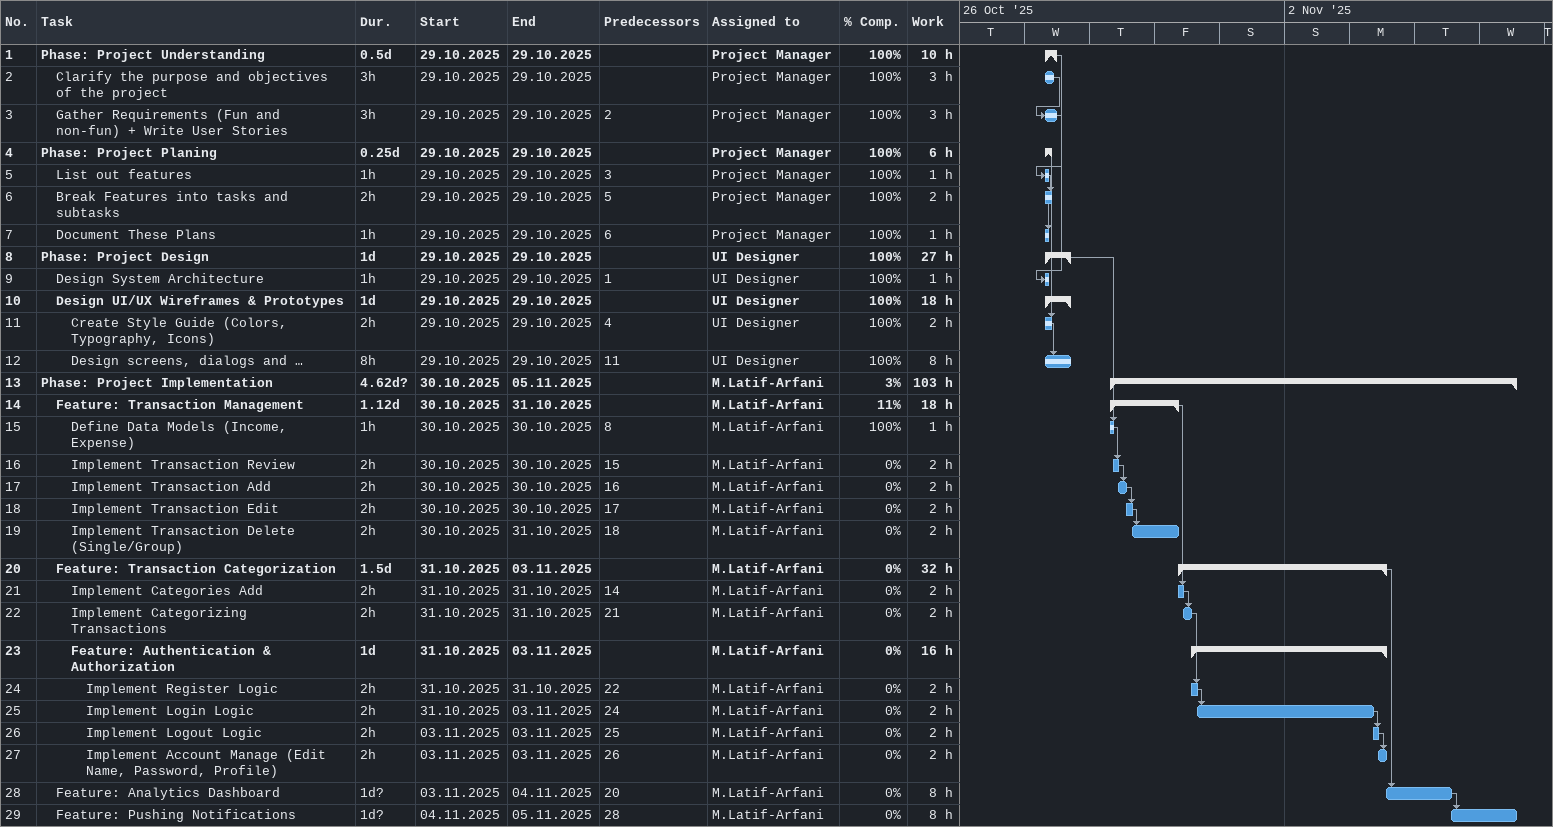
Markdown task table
| ID | Level | Task | Duration | Start | Finish | Predecessors | Resources | % complete | Work (h) |
|---|---|---|---|---|---|---|---|---|---|
| 1 | 1 | **Phase: Project Understanding** | 0.5d | 2025-10-29 | 2025-10-29 |  | Project Manager | 100 | 10 |
| 2 | 2 | Clarify the purpose and objectives of the project | 3h | 2025-10-29 | 2025-10-29 |  | Project Manager | 100 | 3 |
| 3 | 2 | Gather Requirements (Fun and non-fun) + Write User Stories | 3h | 2025-10-29 | 2025-10-29 | 2 | Project Manager | 100 | 3 |
| 4 | 1 | **Phase: Project Planing** | 0.25d | 2025-10-29 | 2025-10-29 |  | Project Manager | 100 | 6 |
| 5 | 2 | List out features | 1h | 2025-10-29 | 2025-10-29 | 3 | Project Manager | 100 | 1 |
| 6 | 2 | Break Features into tasks and subtasks | 2h | 2025-10-29 | 2025-10-29 | 5 | Project Manager | 100 | 2 |
| 7 | 2 | Document These Plans | 1h | 2025-10-29 | 2025-10-29 | 6 | Project Manager | 100 | 1 |
| 8 | 1 | **Phase: Project Design** | 1d | 2025-10-29 | 2025-10-29 |  | UI Designer | 100 | 27 |
| 9 | 2 | Design System Architecture | 1h | 2025-10-29 | 2025-10-29 | 1 | UI Designer | 100 | 1 |
| 10 | 2 | **Design UI/UX Wireframes & Prototypes** | 1d | 2025-10-29 | 2025-10-29 |  | UI Designer | 100 | 18 |
| 11 | 3 | Create Style Guide (Colors, Typography, Icons) | 2h | 2025-10-29 | 2025-10-29 | 4 | UI Designer | 100 | 2 |
| 12 | 3 | Design screens, dialogs and … | 8h | 2025-10-29 | 2025-10-29 | 11 | UI Designer | 100 | 8 |
| 13 | 1 | **Phase: Project Implementation** | 4.62d? | 2025-10-30 | 2025-11-05 |  | M.Latif-Arfani | 3 | 103 |
| 14 | 2 | **Feature: Transaction Management** | 1.12d | 2025-10-30 | 2025-10-31 |  | M.Latif-Arfani | 11 | 18 |
| 15 | 3 | Define Data Models (Income, Expense) | 1h | 2025-10-30 | 2025-10-30 | 8 | M.Latif-Arfani | 100 | 1 |
| 16 | 3 | Implement Transaction Review | 2h | 2025-10-30 | 2025-10-30 | 15 | M.Latif-Arfani | 0 | 2 |
| 17 | 3 | Implement Transaction Add | 2h | 2025-10-30 | 2025-10-30 | 16 | M.Latif-Arfani | 0 | 2 |
| 18 | 3 | Implement Transaction Edit | 2h | 2025-10-30 | 2025-10-30 | 17 | M.Latif-Arfani | 0 | 2 |
| 19 | 3 | Implement Transaction Delete (Single/Group) | 2h | 2025-10-30 | 2025-10-31 | 18 | M.Latif-Arfani | 0 | 2 |
| 20 | 2 | **Feature: Transaction Categorization** | 1.5d | 2025-10-31 | 2025-11-03 |  | M.Latif-Arfani | 0 | 32 |
| 21 | 3 | Implement Categories Add | 2h | 2025-10-31 | 2025-10-31 | 14 | M.Latif-Arfani | 0 | 2 |
| 22 | 3 | Implement Categorizing Transactions | 2h | 2025-10-31 | 2025-10-31 | 21 | M.Latif-Arfani | 0 | 2 |
| 23 | 3 | **Feature: Authentication & Authorization** | 1d | 2025-10-31 | 2025-11-03 |  | M.Latif-Arfani | 0 | 16 |
| 24 | 4 | Implement Register Logic | 2h | 2025-10-31 | 2025-10-31 | 22 | M.Latif-Arfani | 0 | 2 |
| 25 | 4 | Implement Login Logic | 2h | 2025-10-31 | 2025-11-03 | 24 | M.Latif-Arfani | 0 | 2 |
| 26 | 4 | Implement Logout Logic | 2h | 2025-11-03 | 2025-11-03 | 25 | M.Latif-Arfani | 0 | 2 |
| 27 | 4 | Implement Account Manage (Edit Name, Password, Profile) | 2h | 2025-11-03 | 2025-11-03 | 26 | M.Latif-Arfani | 0 | 2 |
| 28 | 2 | Feature: Analytics Dashboard | 1d? | 2025-11-03 | 2025-11-04 | 20 | M.Latif-Arfani | 0 | 8 |
| 29 | 2 | Feature: Pushing Notifications | 1d? | 2025-11-04 | 2025-11-05 | 28 | M.Latif-Arfani | 0 | 8 |
